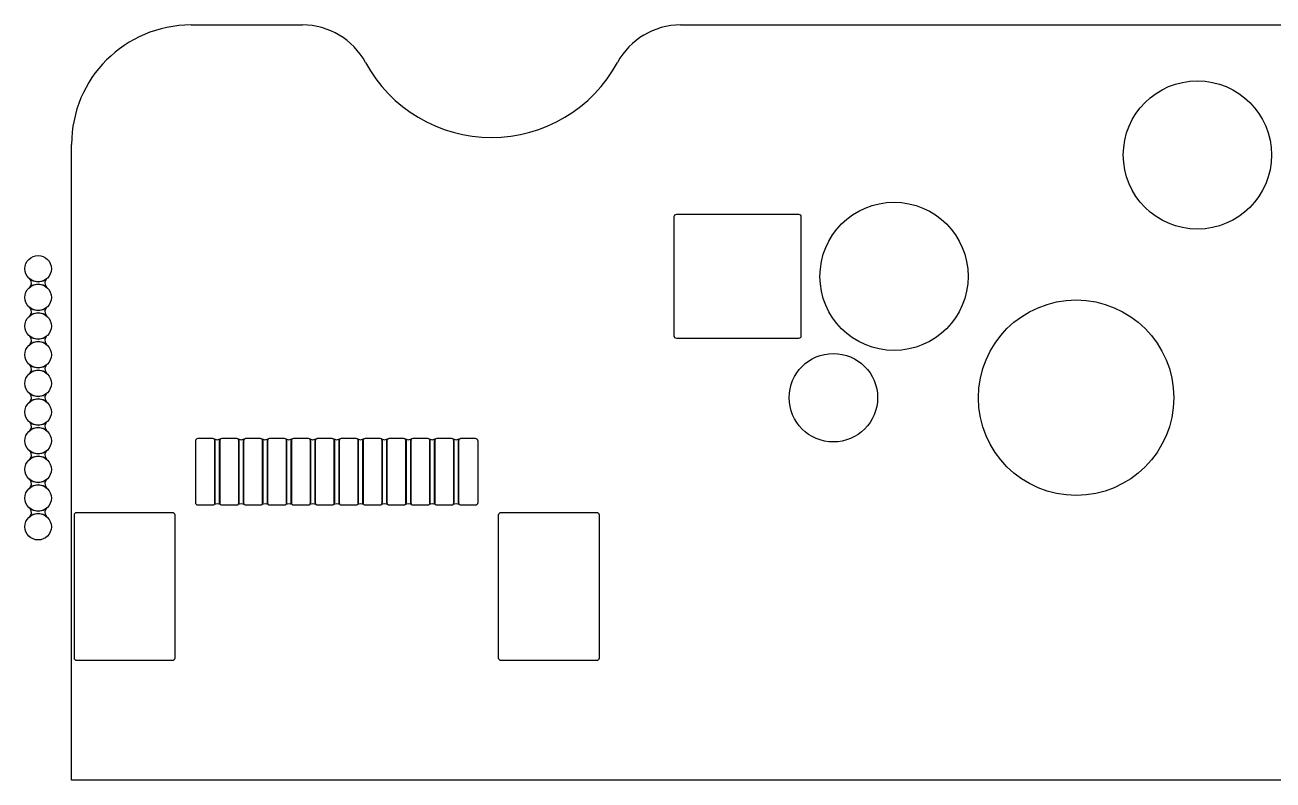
# Model space of a CAD drawing. Extents: x -27 to 356, y -111 to 35.
# Drawn here: x -22 to 4.12, y -8 to 7.8 of the extents above; entities that cross this region are included whole.
import ezdxf

# ---------------------------------------------------------------- set-up
doc = ezdxf.new("R2010")
doc.units = 0
doc.layers.add('BLACK', color=7, linetype='CONTINUOUS')

msp = doc.modelspace()

# ---------------------------------------------------------------- linework, layer by layer
at = {"layer": 'BLACK', "linetype": 'CONTINUOUS'}
for p, q in [((-18.525, 7.8), (-16.191, 7.8)), ((-18.525, 7.8), (-16.191, 7.8)), ((-8.28005, 7.8), (105.471, 7.8)), ((-8.28005, 7.8), (105.471, 7.8)), ((-21.025, -8), (-21.025, 5.3)), ((-21.025, -8), (-21.025, 5.3)), ((-8.411, 3.79), (-8.40712, 3.80952)), ((-8.411, 1.29), (-8.411, 3.79)), ((-8.40712, 3.80952), (-8.39606, 3.82606)), ((-8.39606, 3.82606), (-8.37952, 3.83712)), ((-8.37952, 3.83712), (-8.36, 3.841)), ((-8.36, 3.841), (-5.81, 3.841)), ((-5.81, 3.841), (-5.79048, 3.83712)), ((-5.79048, 3.83712), (-5.77394, 3.82606)), ((-5.77394, 3.82606), (-5.76288, 3.80952)), ((-5.76288, 3.80952), (-5.759, 3.79)), ((-5.759, 3.79), (-5.759, 1.29)), ((-21.9011, 2.4913), (-21.8996, 2.49271)), ((-21.9005, 2.48936), (-21.9011, 2.4913)), ((-21.8983, 2.48713), (-21.9005, 2.48936)), ((-21.8996, 2.49271), (-21.898, 2.49244)), ((-21.87, 2.44303), (-21.8983, 2.48713)), ((-21.8983, 2.31282), (-21.865, 2.37387)), ((-21.898, 2.49244), (-21.8298, 2.44689)), ((-21.8298, 2.35311), (-21.898, 2.30756)), ((-21.865, 2.37387), (-21.87, 2.44303)), ((-21.8298, 2.44689), (-21.725, 2.42604)), ((-21.725, 2.37396), (-21.8298, 2.35311)), ((-21.725, 2.42604), (-21.6202, 2.44689)), ((-21.6202, 2.35311), (-21.725, 2.37396)), ((-21.6202, 2.44689), (-21.552, 2.49244)), ((-21.552, 2.30756), (-21.6202, 2.35311)), ((-21.5517, 2.48718), (-21.585, 2.42613)), ((-21.585, 2.42613), (-21.58, 2.35697)), ((-21.58, 2.35697), (-21.5517, 2.31287)), ((-21.552, 2.49244), (-21.55, 2.49257)), ((-21.5495, 2.48936), (-21.5517, 2.48718)), ((-21.55, 2.49257), (-21.5489, 2.49091)), ((-21.5489, 2.49091), (-21.5495, 2.48936)), ((-21.9011, 2.30909), (-21.9005, 2.31063)), ((-21.9, 2.30743), (-21.9011, 2.30909)), ((-21.9005, 2.31063), (-21.8983, 2.31282)), ((-21.898, 2.30756), (-21.9, 2.30743)), ((-21.5504, 2.30729), (-21.552, 2.30756)), ((-21.5517, 2.31287), (-21.5495, 2.31063)), ((-21.5489, 2.3087), (-21.5504, 2.30729)), ((-21.5495, 2.31063), (-21.5489, 2.3087)), ((-21.9011, 1.8913), (-21.8996, 1.89271)), ((-21.9005, 1.88936), (-21.9011, 1.8913)), ((-21.8983, 1.88713), (-21.9005, 1.88936)), ((-21.8996, 1.89271), (-21.898, 1.89244)), ((-21.87, 1.84303), (-21.8983, 1.88713)), ((-21.898, 1.89244), (-21.8298, 1.84689)), ((-21.865, 1.77387), (-21.87, 1.84303)), ((-21.8298, 1.84689), (-21.725, 1.82604)), ((-21.725, 1.82604), (-21.6202, 1.84689)), ((-21.6202, 1.84689), (-21.552, 1.89244)), ((-21.5517, 1.88718), (-21.585, 1.82613)), ((-21.552, 1.89244), (-21.55, 1.89257)), ((-21.5495, 1.88936), (-21.5517, 1.88718)), ((-21.55, 1.89257), (-21.5489, 1.89091)), ((-21.5489, 1.89091), (-21.5495, 1.88936)), ((-21.9011, 1.70909), (-21.9005, 1.71063)), ((-21.9, 1.70743), (-21.9011, 1.70909)), ((-21.9005, 1.71063), (-21.8983, 1.71282)), ((-21.898, 1.70756), (-21.9, 1.70743)), ((-21.8983, 1.71282), (-21.865, 1.77387)), ((-21.8298, 1.75311), (-21.898, 1.70756)), ((-21.725, 1.77396), (-21.8298, 1.75311)), ((-21.6202, 1.75311), (-21.725, 1.77396)), ((-21.552, 1.70756), (-21.6202, 1.75311)), ((-21.585, 1.82613), (-21.58, 1.75697)), ((-21.58, 1.75697), (-21.5517, 1.71287)), ((-21.5504, 1.70729), (-21.552, 1.70756)), ((-21.5517, 1.71287), (-21.5495, 1.71063)), ((-21.5489, 1.7087), (-21.5504, 1.70729)), ((-21.5495, 1.71063), (-21.5489, 1.7087)), ((-21.9011, 1.2913), (-21.8996, 1.29271)), ((-21.9005, 1.28936), (-21.9011, 1.2913)), ((-21.9011, 1.10909), (-21.9005, 1.11064)), ((-21.9, 1.10743), (-21.9011, 1.10909)), ((-21.8983, 1.28713), (-21.9005, 1.28936)), ((-21.9005, 1.11064), (-21.8983, 1.11282)), ((-21.898, 1.10756), (-21.9, 1.10743)), ((-21.8996, 1.29271), (-21.898, 1.29244)), ((-21.87, 1.24303), (-21.8983, 1.28713)), ((-21.8983, 1.11282), (-21.865, 1.17387)), ((-21.898, 1.29244), (-21.8298, 1.24689)), ((-21.8298, 1.15311), (-21.898, 1.10756)), ((-21.865, 1.17387), (-21.87, 1.24303)), ((-21.8298, 1.24689), (-21.725, 1.22604)), ((-21.725, 1.17396), (-21.8298, 1.15311)), ((-21.725, 1.22604), (-21.6202, 1.24689)), ((-21.6202, 1.15311), (-21.725, 1.17396)), ((-21.6202, 1.24689), (-21.552, 1.29244)), ((-21.552, 1.10756), (-21.6202, 1.15311)), ((-21.5517, 1.28718), (-21.585, 1.22613)), ((-21.585, 1.22613), (-21.58, 1.15697)), ((-21.58, 1.15697), (-21.5517, 1.11287)), ((-21.552, 1.29244), (-21.55, 1.29257)), ((-21.5504, 1.10729), (-21.552, 1.10756)), ((-21.5495, 1.28936), (-21.5517, 1.28718)), ((-21.5517, 1.11287), (-21.5495, 1.11064)), ((-21.5489, 1.1087), (-21.5504, 1.10729)), ((-21.55, 1.29257), (-21.5489, 1.29091)), ((-21.5489, 1.29091), (-21.5495, 1.28936)), ((-21.5495, 1.11064), (-21.5489, 1.1087)), ((-8.40712, 1.27048), (-8.411, 1.29)), ((-8.39606, 1.25394), (-8.40712, 1.27048)), ((-8.37952, 1.24288), (-8.39606, 1.25394)), ((-8.36, 1.239), (-8.37952, 1.24288)), ((-5.81, 1.239), (-8.36, 1.239)), ((-5.79048, 1.24288), (-5.81, 1.239)), ((-5.77394, 1.25394), (-5.79048, 1.24288)), ((-5.76288, 1.27048), (-5.77394, 1.25394)), ((-5.759, 1.29), (-5.76288, 1.27048)), ((-21.9011, 0.6913), (-21.8996, 0.69271)), ((-21.9005, 0.68937), (-21.9011, 0.6913)), ((-21.8983, 0.68713), (-21.9005, 0.68937)), ((-21.8996, 0.69271), (-21.898, 0.69244)), ((-21.87, 0.64303), (-21.8983, 0.68713)), ((-21.8983, 0.51282), (-21.865, 0.57387)), ((-21.898, 0.69244), (-21.8298, 0.64689)), ((-21.8298, 0.55311), (-21.898, 0.50756)), ((-21.865, 0.57387), (-21.87, 0.64303)), ((-21.8298, 0.64689), (-21.725, 0.62604)), ((-21.725, 0.57396), (-21.8298, 0.55311)), ((-21.725, 0.62604), (-21.6202, 0.64689)), ((-21.6202, 0.55311), (-21.725, 0.57396)), ((-21.6202, 0.64689), (-21.552, 0.69244)), ((-21.552, 0.50756), (-21.6202, 0.55311)), ((-21.5517, 0.68718), (-21.585, 0.62613)), ((-21.585, 0.62613), (-21.58, 0.55697)), ((-21.58, 0.55697), (-21.5517, 0.51287)), ((-21.552, 0.69244), (-21.55, 0.69257)), ((-21.5495, 0.68937), (-21.5517, 0.68718)), ((-21.55, 0.69257), (-21.5489, 0.69091)), ((-21.5489, 0.69091), (-21.5495, 0.68937)), ((-21.9011, 0.50909), (-21.9005, 0.51063)), ((-21.9, 0.50743), (-21.9011, 0.50909)), ((-21.9005, 0.51063), (-21.8983, 0.51282)), ((-21.898, 0.50756), (-21.9, 0.50743)), ((-21.5504, 0.50729), (-21.552, 0.50756)), ((-21.5517, 0.51287), (-21.5495, 0.51063)), ((-21.5489, 0.5087), (-21.5504, 0.50729)), ((-21.5495, 0.51063), (-21.5489, 0.5087)), ((-21.9011, 0.0913), (-21.8996, 0.09271)), ((-21.9005, 0.08936), (-21.9011, 0.0913)), ((-21.8983, 0.08713), (-21.9005, 0.08936)), ((-21.8996, 0.09271), (-21.898, 0.09244)), ((-21.87, 0.04303), (-21.8983, 0.08713)), ((-21.898, 0.09244), (-21.8298, 0.04689)), ((-21.865, -0.02613), (-21.87, 0.04303)), ((-21.8298, 0.04689), (-21.725, 0.02604)), ((-21.725, 0.02604), (-21.6202, 0.04689)), ((-21.6202, 0.04689), (-21.552, 0.09244)), ((-21.5517, 0.08718), (-21.585, 0.02613)), ((-21.585, 0.02613), (-21.58, -0.04303)), ((-21.552, 0.09244), (-21.55, 0.09257)), ((-21.5495, 0.08936), (-21.5517, 0.08718)), ((-21.55, 0.09257), (-21.5489, 0.09091)), ((-21.5489, 0.09091), (-21.5495, 0.08936)), ((-21.9011, -0.09091), (-21.9005, -0.08936)), ((-21.9, -0.09257), (-21.9011, -0.09091)), ((-21.9005, -0.08936), (-21.8983, -0.08718)), ((-21.898, -0.09244), (-21.9, -0.09257)), ((-21.8983, -0.08718), (-21.865, -0.02613)), ((-21.8298, -0.04689), (-21.898, -0.09244)), ((-21.725, -0.02604), (-21.8298, -0.04689)), ((-21.6202, -0.04689), (-21.725, -0.02604)), ((-21.552, -0.09244), (-21.6202, -0.04689)), ((-21.58, -0.04303), (-21.5517, -0.08713)), ((-21.5504, -0.09271), (-21.552, -0.09244)), ((-21.5517, -0.08713), (-21.5495, -0.08936)), ((-21.5489, -0.0913), (-21.5504, -0.09271)), ((-21.5495, -0.08936), (-21.5489, -0.0913)), ((-21.9011, -0.5087), (-21.8996, -0.50729)), ((-21.9005, -0.51063), (-21.9011, -0.5087)), ((-21.8983, -0.51287), (-21.9005, -0.51063)), ((-21.8996, -0.50729), (-21.898, -0.50756)), ((-21.87, -0.55697), (-21.8983, -0.51287)), ((-21.898, -0.50756), (-21.8298, -0.55311)), ((-21.6202, -0.55311), (-21.552, -0.50756)), ((-21.5517, -0.51282), (-21.585, -0.57387)), ((-21.552, -0.50756), (-21.55, -0.50743)), ((-21.5495, -0.51063), (-21.5517, -0.51282)), ((-21.55, -0.50743), (-21.5489, -0.50909)), ((-21.5489, -0.50909), (-21.5495, -0.51063)), ((-21.9011, -0.69091), (-21.9005, -0.68937)), ((-21.9, -0.69257), (-21.9011, -0.69091)), ((-21.9005, -0.68937), (-21.8983, -0.68718)), ((-21.898, -0.69244), (-21.9, -0.69257)), ((-21.8983, -0.68718), (-21.865, -0.62613)), ((-21.8298, -0.64689), (-21.898, -0.69244)), ((-21.865, -0.62613), (-21.87, -0.55697)), ((-21.8298, -0.55311), (-21.725, -0.57396)), ((-21.725, -0.62604), (-21.8298, -0.64689)), ((-21.725, -0.57396), (-21.6202, -0.55311)), ((-21.6202, -0.64689), (-21.725, -0.62604)), ((-21.552, -0.69244), (-21.6202, -0.64689)), ((-21.585, -0.57387), (-21.58, -0.64303)), ((-21.58, -0.64303), (-21.5517, -0.68713)), ((-21.5504, -0.69271), (-21.552, -0.69244)), ((-21.5517, -0.68713), (-21.5495, -0.68937)), ((-21.5489, -0.6913), (-21.5504, -0.69271)), ((-21.5495, -0.68937), (-21.5489, -0.6913)), ((-18.426, -0.9), (-18.4221, -0.88048)), ((-18.426, -2.2), (-18.426, -0.9)), ((-18.4221, -0.88048), (-18.4111, -0.86394)), ((-18.4111, -0.86394), (-18.3945, -0.85288)), ((-18.3945, -0.85288), (-18.375, -0.849)), ((-18.375, -0.849), (-18.075, -0.849)), ((-18.075, -0.849), (-18.0555, -0.85288)), ((-18.0555, -0.85288), (-18.0389, -0.86394)), ((-18.0399, -0.86423), (-18.0383, -0.86312)), ((-18.0398, -0.86623), (-18.0399, -0.86423)), ((-18.0298, -0.88126), (-18.0398, -0.86623)), ((-18.0389, -0.86394), (-18.0279, -0.88048)), ((-18.0383, -0.86312), (-18.0376, -0.86321)), ((-18.0376, -0.86321), (-17.9772, -0.8821)), ((-18.026, -0.9002), (-18.0298, -0.88126)), ((-18.0279, -0.88048), (-18.024, -0.9)), ((-18.026, -2.1998), (-18.026, -0.9002)), ((-18.024, -0.9), (-18.024, -2.2)), ((-17.9772, -0.8821), (-17.9123, -0.86304)), ((-17.926, -0.9), (-17.9221, -0.88048)), ((-17.926, -2.2), (-17.926, -0.9)), ((-17.9202, -0.88126), (-17.924, -0.9002)), ((-17.924, -0.9002), (-17.924, -2.1998)), ((-17.9221, -0.88048), (-17.9111, -0.86394)), ((-17.9101, -0.86608), (-17.9202, -0.88126)), ((-17.9123, -0.86304), (-17.9104, -0.86352)), ((-17.9111, -0.86394), (-17.8945, -0.85288)), ((-17.9104, -0.86352), (-17.9098, -0.86544)), ((-17.9098, -0.86544), (-17.9101, -0.86608)), ((-17.8945, -0.85288), (-17.875, -0.849)), ((-17.875, -0.849), (-17.575, -0.849)), ((-17.575, -0.849), (-17.5555, -0.85288)), ((-17.5555, -0.85288), (-17.5389, -0.86394)), ((-17.5399, -0.86423), (-17.5383, -0.86312)), ((-17.5398, -0.86623), (-17.5399, -0.86423)), ((-17.5298, -0.88126), (-17.5398, -0.86623)), ((-17.5389, -0.86394), (-17.5279, -0.88048)), ((-17.5383, -0.86312), (-17.5376, -0.86321)), ((-17.5376, -0.86321), (-17.4772, -0.8821)), ((-17.526, -0.9002), (-17.5298, -0.88126)), ((-17.5279, -0.88048), (-17.524, -0.9)), ((-17.526, -2.1998), (-17.526, -0.9002)), ((-17.524, -0.9), (-17.524, -2.2)), ((-17.4772, -0.8821), (-17.4123, -0.86304)), ((-17.426, -0.9), (-17.4221, -0.88048)), ((-17.426, -2.2), (-17.426, -0.9)), ((-17.4202, -0.88126), (-17.424, -0.9002)), ((-17.424, -0.9002), (-17.424, -2.1998)), ((-17.4221, -0.88048), (-17.4111, -0.86394)), ((-17.4101, -0.86608), (-17.4202, -0.88126)), ((-17.4123, -0.86304), (-17.4104, -0.86352)), ((-17.4111, -0.86394), (-17.3945, -0.85288)), ((-17.4104, -0.86352), (-17.4098, -0.86544)), ((-17.4098, -0.86544), (-17.4101, -0.86608)), ((-17.3945, -0.85288), (-17.375, -0.849)), ((-17.375, -0.849), (-17.075, -0.849)), ((-17.075, -0.849), (-17.0555, -0.85288)), ((-17.0555, -0.85288), (-17.0389, -0.86394)), ((-17.0399, -0.86423), (-17.0383, -0.86312)), ((-17.0398, -0.86623), (-17.0399, -0.86423)), ((-17.0298, -0.88126), (-17.0398, -0.86623)), ((-17.0389, -0.86394), (-17.0279, -0.88048)), ((-17.0383, -0.86312), (-17.0376, -0.86321)), ((-17.0376, -0.86321), (-16.9772, -0.8821)), ((-17.026, -0.9002), (-17.0298, -0.88126)), ((-17.0279, -0.88048), (-17.024, -0.9)), ((-17.026, -2.1998), (-17.026, -0.9002)), ((-17.024, -0.9), (-17.024, -2.2)), ((-16.9772, -0.8821), (-16.9123, -0.86304)), ((-16.926, -0.9), (-16.9221, -0.88048)), ((-16.926, -2.2), (-16.926, -0.9)), ((-16.9202, -0.88126), (-16.924, -0.9002)), ((-16.924, -0.9002), (-16.924, -2.1998)), ((-16.9221, -0.88048), (-16.9111, -0.86394)), ((-16.9101, -0.86608), (-16.9202, -0.88126)), ((-16.9123, -0.86304), (-16.9104, -0.86352)), ((-16.9111, -0.86394), (-16.8945, -0.85288)), ((-16.9104, -0.86352), (-16.9098, -0.86544)), ((-16.9098, -0.86544), (-16.9101, -0.86608)), ((-16.8945, -0.85288), (-16.875, -0.849)), ((-16.875, -0.849), (-16.575, -0.849)), ((-16.575, -0.849), (-16.5555, -0.85288)), ((-16.5555, -0.85288), (-16.5389, -0.86394)), ((-16.5399, -0.86423), (-16.5383, -0.86312)), ((-16.5398, -0.86623), (-16.5399, -0.86423)), ((-16.5298, -0.88126), (-16.5398, -0.86623)), ((-16.5389, -0.86394), (-16.5279, -0.88048)), ((-16.5383, -0.86312), (-16.5376, -0.86321)), ((-16.5376, -0.86321), (-16.4772, -0.8821)), ((-16.526, -0.9002), (-16.5298, -0.88126)), ((-16.5279, -0.88048), (-16.524, -0.9)), ((-16.526, -2.1998), (-16.526, -0.9002)), ((-16.524, -0.9), (-16.524, -2.2)), ((-16.4772, -0.8821), (-16.4123, -0.86304)), ((-16.426, -0.9), (-16.4221, -0.88048)), ((-16.426, -2.2), (-16.426, -0.9)), ((-16.4202, -0.88126), (-16.424, -0.9002)), ((-16.424, -0.9002), (-16.424, -2.1998)), ((-16.4221, -0.88048), (-16.4111, -0.86394)), ((-16.4101, -0.86608), (-16.4202, -0.88126)), ((-16.4123, -0.86304), (-16.4104, -0.86352)), ((-16.4111, -0.86394), (-16.3945, -0.85288)), ((-16.4104, -0.86352), (-16.4098, -0.86544)), ((-16.4098, -0.86544), (-16.4101, -0.86608)), ((-16.3945, -0.85288), (-16.375, -0.849)), ((-16.375, -0.849), (-16.075, -0.849)), ((-16.075, -0.849), (-16.0555, -0.85288)), ((-16.0555, -0.85288), (-16.0389, -0.86394)), ((-16.0399, -0.86423), (-16.0383, -0.86312)), ((-16.0398, -0.86623), (-16.0399, -0.86423)), ((-16.0298, -0.88126), (-16.0398, -0.86623)), ((-16.0389, -0.86394), (-16.0279, -0.88048)), ((-16.0383, -0.86312), (-16.0376, -0.86321)), ((-16.0376, -0.86321), (-15.9772, -0.8821)), ((-16.026, -0.9002), (-16.0298, -0.88126)), ((-16.0279, -0.88048), (-16.024, -0.9)), ((-16.026, -2.1998), (-16.026, -0.9002)), ((-16.024, -0.9), (-16.024, -2.2)), ((-15.9772, -0.8821), (-15.9123, -0.86304)), ((-15.926, -0.9), (-15.9221, -0.88048)), ((-15.926, -2.2), (-15.926, -0.9)), ((-15.9202, -0.88126), (-15.924, -0.9002)), ((-15.924, -0.9002), (-15.924, -2.1998)), ((-15.9221, -0.88048), (-15.9111, -0.86394)), ((-15.9101, -0.86608), (-15.9202, -0.88126)), ((-15.9123, -0.86304), (-15.9104, -0.86352)), ((-15.9111, -0.86394), (-15.8945, -0.85288)), ((-15.9104, -0.86352), (-15.9098, -0.86544)), ((-15.9098, -0.86544), (-15.9101, -0.86608)), ((-15.8945, -0.85288), (-15.875, -0.849)), ((-15.875, -0.849), (-15.575, -0.849)), ((-15.575, -0.849), (-15.5555, -0.85288)), ((-15.5555, -0.85288), (-15.5389, -0.86394)), ((-15.5399, -0.86423), (-15.5383, -0.86312)), ((-15.5398, -0.86623), (-15.5399, -0.86423)), ((-15.5298, -0.88126), (-15.5398, -0.86623)), ((-15.5389, -0.86394), (-15.5279, -0.88048)), ((-15.5383, -0.86312), (-15.5376, -0.86321)), ((-15.5376, -0.86321), (-15.4772, -0.8821)), ((-15.526, -0.9002), (-15.5298, -0.88126)), ((-15.5279, -0.88048), (-15.524, -0.9)), ((-15.526, -2.1998), (-15.526, -0.9002)), ((-15.524, -0.9), (-15.524, -2.2)), ((-15.4772, -0.8821), (-15.4123, -0.86304)), ((-15.426, -0.9), (-15.4221, -0.88048)), ((-15.426, -2.2), (-15.426, -0.9)), ((-15.4202, -0.88126), (-15.424, -0.9002)), ((-15.424, -0.9002), (-15.424, -2.1998)), ((-15.4221, -0.88048), (-15.4111, -0.86394)), ((-15.4101, -0.86608), (-15.4202, -0.88126)), ((-15.4123, -0.86304), (-15.4104, -0.86352)), ((-15.4111, -0.86394), (-15.3945, -0.85288)), ((-15.4104, -0.86352), (-15.4098, -0.86544)), ((-15.4098, -0.86544), (-15.4101, -0.86608)), ((-15.3945, -0.85288), (-15.375, -0.849)), ((-15.375, -0.849), (-15.075, -0.849)), ((-15.075, -0.849), (-15.0555, -0.85288)), ((-15.0555, -0.85288), (-15.0389, -0.86394)), ((-15.0399, -0.86423), (-15.0383, -0.86312)), ((-15.0398, -0.86623), (-15.0399, -0.86423)), ((-15.0298, -0.88126), (-15.0398, -0.86623)), ((-15.0389, -0.86394), (-15.0279, -0.88048)), ((-15.0383, -0.86312), (-15.0376, -0.86321)), ((-15.0376, -0.86321), (-14.9772, -0.8821)), ((-15.026, -0.9002), (-15.0298, -0.88126)), ((-15.0279, -0.88048), (-15.024, -0.9)), ((-15.026, -2.1998), (-15.026, -0.9002)), ((-15.024, -0.9), (-15.024, -2.2)), ((-14.9772, -0.8821), (-14.9123, -0.86304)), ((-14.926, -0.9), (-14.9221, -0.88048)), ((-14.926, -2.2), (-14.926, -0.9)), ((-14.9202, -0.88126), (-14.924, -0.9002)), ((-14.924, -0.9002), (-14.924, -2.1998)), ((-14.9221, -0.88048), (-14.9111, -0.86394)), ((-14.9101, -0.86608), (-14.9202, -0.88126)), ((-14.9123, -0.86304), (-14.9104, -0.86352)), ((-14.9111, -0.86394), (-14.8945, -0.85288)), ((-14.9104, -0.86352), (-14.9098, -0.86544)), ((-14.9098, -0.86544), (-14.9101, -0.86608)), ((-14.8945, -0.85288), (-14.875, -0.849)), ((-14.875, -0.849), (-14.575, -0.849)), ((-14.575, -0.849), (-14.5555, -0.85288)), ((-14.5555, -0.85288), (-14.5389, -0.86394)), ((-14.5399, -0.86423), (-14.5383, -0.86312)), ((-14.5398, -0.86623), (-14.5399, -0.86423)), ((-14.5298, -0.88126), (-14.5398, -0.86623)), ((-14.5389, -0.86394), (-14.5279, -0.88048)), ((-14.5383, -0.86312), (-14.5376, -0.86321)), ((-14.5376, -0.86321), (-14.4772, -0.8821)), ((-14.526, -0.9002), (-14.5298, -0.88126)), ((-14.5279, -0.88048), (-14.524, -0.9)), ((-14.526, -2.1998), (-14.526, -0.9002)), ((-14.524, -0.9), (-14.524, -2.2)), ((-14.4772, -0.8821), (-14.4123, -0.86304)), ((-14.426, -0.9), (-14.4221, -0.88048)), ((-14.426, -2.2), (-14.426, -0.9)), ((-14.4202, -0.88126), (-14.424, -0.9002)), ((-14.424, -0.9002), (-14.424, -2.1998)), ((-14.4221, -0.88048), (-14.4111, -0.86394)), ((-14.4101, -0.86608), (-14.4202, -0.88126)), ((-14.4123, -0.86304), (-14.4104, -0.86352)), ((-14.4111, -0.86394), (-14.3945, -0.85288)), ((-14.4104, -0.86352), (-14.4098, -0.86544)), ((-14.4098, -0.86544), (-14.4101, -0.86608)), ((-14.3945, -0.85288), (-14.375, -0.849)), ((-14.375, -0.849), (-14.075, -0.849)), ((-14.075, -0.849), (-14.0555, -0.85288)), ((-14.0555, -0.85288), (-14.0389, -0.86394)), ((-14.0399, -0.86423), (-14.0383, -0.86312)), ((-14.0398, -0.86623), (-14.0399, -0.86423)), ((-14.0298, -0.88126), (-14.0398, -0.86623)), ((-14.0389, -0.86394), (-14.0279, -0.88048)), ((-14.0383, -0.86312), (-14.0376, -0.86321)), ((-14.0376, -0.86321), (-13.9772, -0.8821)), ((-14.026, -0.9002), (-14.0298, -0.88126)), ((-14.0279, -0.88048), (-14.024, -0.9)), ((-14.026, -2.1998), (-14.026, -0.9002)), ((-14.024, -0.9), (-14.024, -2.2)), ((-13.9772, -0.8821), (-13.9123, -0.86304)), ((-13.926, -0.9), (-13.9221, -0.88048)), ((-13.926, -2.2), (-13.926, -0.9)), ((-13.9202, -0.88126), (-13.924, -0.9002)), ((-13.924, -0.9002), (-13.924, -2.1998)), ((-13.9221, -0.88048), (-13.9111, -0.86394)), ((-13.9101, -0.86608), (-13.9202, -0.88126)), ((-13.9123, -0.86304), (-13.9104, -0.86352)), ((-13.9111, -0.86394), (-13.8945, -0.85288)), ((-13.9104, -0.86352), (-13.9098, -0.86544)), ((-13.9098, -0.86544), (-13.9101, -0.86608)), ((-13.8945, -0.85288), (-13.875, -0.849)), ((-13.875, -0.849), (-13.575, -0.849)), ((-13.575, -0.849), (-13.5555, -0.85288)), ((-13.5555, -0.85288), (-13.5389, -0.86394)), ((-13.5399, -0.86423), (-13.5383, -0.86312)), ((-13.5398, -0.86623), (-13.5399, -0.86423)), ((-13.5298, -0.88126), (-13.5398, -0.86623)), ((-13.5389, -0.86394), (-13.5279, -0.88048)), ((-13.5383, -0.86312), (-13.5376, -0.86321)), ((-13.5376, -0.86321), (-13.4772, -0.8821)), ((-13.526, -0.9002), (-13.5298, -0.88126)), ((-13.5279, -0.88048), (-13.524, -0.9)), ((-13.526, -2.1998), (-13.526, -0.9002)), ((-13.524, -0.9), (-13.524, -2.2)), ((-13.4772, -0.8821), (-13.4123, -0.86304)), ((-13.426, -0.9), (-13.4221, -0.88048)), ((-13.426, -2.2), (-13.426, -0.9)), ((-13.4202, -0.88126), (-13.424, -0.9002)), ((-13.424, -0.9002), (-13.424, -2.1998)), ((-13.4221, -0.88048), (-13.4111, -0.86394)), ((-13.4101, -0.86608), (-13.4202, -0.88126)), ((-13.4123, -0.86304), (-13.4104, -0.86352)), ((-13.4111, -0.86394), (-13.3945, -0.85288)), ((-13.4104, -0.86352), (-13.4098, -0.86544)), ((-13.4098, -0.86544), (-13.4101, -0.86608)), ((-13.3945, -0.85288), (-13.375, -0.849)), ((-13.375, -0.849), (-13.075, -0.849)), ((-13.075, -0.849), (-13.0555, -0.85288)), ((-13.0555, -0.85288), (-13.0389, -0.86394)), ((-13.0399, -0.86423), (-13.0383, -0.86312)), ((-13.0398, -0.86623), (-13.0399, -0.86423)), ((-13.0298, -0.88126), (-13.0398, -0.86623)), ((-13.0389, -0.86394), (-13.0279, -0.88048)), ((-13.0383, -0.86312), (-13.0376, -0.86321)), ((-13.0376, -0.86321), (-12.9772, -0.8821)), ((-13.026, -0.9002), (-13.0298, -0.88126)), ((-13.0279, -0.88048), (-13.024, -0.9)), ((-13.026, -2.1998), (-13.026, -0.9002)), ((-13.024, -0.9), (-13.024, -2.2)), ((-12.9772, -0.8821), (-12.9123, -0.86304)), ((-12.926, -0.9), (-12.9221, -0.88048)), ((-12.926, -2.2), (-12.926, -0.9)), ((-12.9202, -0.88126), (-12.924, -0.9002)), ((-12.924, -0.9002), (-12.924, -2.1998)), ((-12.9221, -0.88048), (-12.9111, -0.86394)), ((-12.9101, -0.86608), (-12.9202, -0.88126)), ((-12.9123, -0.86304), (-12.9104, -0.86352)), ((-12.9111, -0.86394), (-12.8945, -0.85288)), ((-12.9104, -0.86352), (-12.9098, -0.86544)), ((-12.9098, -0.86544), (-12.9101, -0.86608)), ((-12.8945, -0.85288), (-12.875, -0.849)), ((-12.875, -0.849), (-12.575, -0.849)), ((-12.575, -0.849), (-12.5555, -0.85288)), ((-12.5555, -0.85288), (-12.5389, -0.86394)), ((-12.5389, -0.86394), (-12.5279, -0.88048)), ((-12.5279, -0.88048), (-12.524, -0.9)), ((-12.524, -0.9), (-12.524, -2.2)), ((-21.9011, -1.1087), (-21.8996, -1.10729)), ((-21.9005, -1.11064), (-21.9011, -1.1087)), ((-21.9011, -1.29091), (-21.9005, -1.28936)), ((-21.9, -1.29257), (-21.9011, -1.29091)), ((-21.8983, -1.11287), (-21.9005, -1.11064)), ((-21.9005, -1.28936), (-21.8983, -1.28718)), ((-21.898, -1.29244), (-21.9, -1.29257)), ((-21.8996, -1.10729), (-21.898, -1.10756)), ((-21.87, -1.15697), (-21.8983, -1.11287)), ((-21.8983, -1.28718), (-21.865, -1.22613)), ((-21.898, -1.10756), (-21.8298, -1.15311)), ((-21.8298, -1.24689), (-21.898, -1.29244)), ((-21.865, -1.22613), (-21.87, -1.15697)), ((-21.8298, -1.15311), (-21.725, -1.17396)), ((-21.725, -1.22604), (-21.8298, -1.24689)), ((-21.725, -1.17396), (-21.6202, -1.15311)), ((-21.6202, -1.24689), (-21.725, -1.22604)), ((-21.6202, -1.15311), (-21.552, -1.10756)), ((-21.552, -1.29244), (-21.6202, -1.24689)), ((-21.5517, -1.11282), (-21.585, -1.17387)), ((-21.585, -1.17387), (-21.58, -1.24303)), ((-21.58, -1.24303), (-21.5517, -1.28713)), ((-21.552, -1.10756), (-21.55, -1.10743)), ((-21.5504, -1.29271), (-21.552, -1.29244)), ((-21.5495, -1.11064), (-21.5517, -1.11282)), ((-21.5517, -1.28713), (-21.5495, -1.28936)), ((-21.5489, -1.2913), (-21.5504, -1.29271)), ((-21.55, -1.10743), (-21.5489, -1.10909)), ((-21.5489, -1.10909), (-21.5495, -1.11064)), ((-21.5495, -1.28936), (-21.5489, -1.2913)), ((-21.9011, -1.7087), (-21.8996, -1.70729)), ((-21.9005, -1.71063), (-21.9011, -1.7087)), ((-21.8983, -1.71287), (-21.9005, -1.71063)), ((-21.8996, -1.70729), (-21.898, -1.70756)), ((-21.87, -1.75697), (-21.8983, -1.71287)), ((-21.8983, -1.88718), (-21.865, -1.82613)), ((-21.898, -1.70756), (-21.8298, -1.75311)), ((-21.865, -1.82613), (-21.87, -1.75697)), ((-21.8298, -1.75311), (-21.725, -1.77396)), ((-21.725, -1.82604), (-21.8298, -1.84689)), ((-21.725, -1.77396), (-21.6202, -1.75311)), ((-21.6202, -1.84689), (-21.725, -1.82604)), ((-21.6202, -1.75311), (-21.552, -1.70756)), ((-21.5517, -1.71282), (-21.585, -1.77387)), ((-21.585, -1.77387), (-21.58, -1.84303)), ((-21.552, -1.70756), (-21.55, -1.70743)), ((-21.5495, -1.71063), (-21.5517, -1.71282)), ((-21.55, -1.70743), (-21.5489, -1.70909)), ((-21.5489, -1.70909), (-21.5495, -1.71063)), ((-21.9011, -1.89091), (-21.9005, -1.88936)), ((-21.9, -1.89257), (-21.9011, -1.89091)), ((-21.9005, -1.88936), (-21.8983, -1.88718)), ((-21.898, -1.89244), (-21.9, -1.89257)), ((-21.8298, -1.84689), (-21.898, -1.89244)), ((-21.552, -1.89244), (-21.6202, -1.84689)), ((-21.58, -1.84303), (-21.5517, -1.88713)), ((-21.5504, -1.89271), (-21.552, -1.89244)), ((-21.5517, -1.88713), (-21.5495, -1.88936)), ((-21.5489, -1.8913), (-21.5504, -1.89271)), ((-21.5495, -1.88936), (-21.5489, -1.8913)), ((-21.9011, -2.3087), (-21.8996, -2.30729)), ((-21.9005, -2.31063), (-21.9011, -2.3087)), ((-21.8983, -2.31287), (-21.9005, -2.31063)), ((-21.8996, -2.30729), (-21.898, -2.30756)), ((-21.87, -2.35697), (-21.8983, -2.31287)), ((-21.898, -2.30756), (-21.8298, -2.35311)), ((-21.6202, -2.35311), (-21.552, -2.30756)), ((-21.5517, -2.31282), (-21.585, -2.37387)), ((-21.552, -2.30756), (-21.55, -2.30743)), ((-21.5495, -2.31063), (-21.5517, -2.31282)), ((-21.55, -2.30743), (-21.5489, -2.30909)), ((-21.5489, -2.30909), (-21.5495, -2.31063)), ((-18.4221, -2.21952), (-18.426, -2.2)), ((-18.4111, -2.23606), (-18.4221, -2.21952)), ((-18.3945, -2.24712), (-18.4111, -2.23606)), ((-18.375, -2.251), (-18.3945, -2.24712)), ((-18.075, -2.251), (-18.375, -2.251)), ((-18.0555, -2.24712), (-18.075, -2.251)), ((-18.0389, -2.23606), (-18.0555, -2.24712)), ((-18.0402, -2.23456), (-18.0399, -2.23392)), ((-18.0396, -2.23648), (-18.0402, -2.23456)), ((-18.0399, -2.23392), (-18.0298, -2.21874)), ((-18.0377, -2.23696), (-18.0396, -2.23648)), ((-18.0279, -2.21952), (-18.0389, -2.23606)), ((-17.9728, -2.2179), (-18.0377, -2.23696)), ((-18.0298, -2.21874), (-18.026, -2.1998)), ((-18.024, -2.2), (-18.0279, -2.21952)), ((-17.9124, -2.23679), (-17.9728, -2.2179)), ((-17.9221, -2.21952), (-17.926, -2.2)), ((-17.924, -2.1998), (-17.9202, -2.21874)), ((-17.9111, -2.23606), (-17.9221, -2.21952)), ((-17.9202, -2.21874), (-17.9102, -2.23377)), ((-17.9117, -2.23688), (-17.9124, -2.23679)), ((-17.9101, -2.23577), (-17.9117, -2.23688)), ((-17.8945, -2.24712), (-17.9111, -2.23606)), ((-17.9102, -2.23377), (-17.9101, -2.23577)), ((-17.875, -2.251), (-17.8945, -2.24712)), ((-17.575, -2.251), (-17.875, -2.251)), ((-17.5555, -2.24712), (-17.575, -2.251)), ((-17.5389, -2.23606), (-17.5555, -2.24712)), ((-17.5402, -2.23456), (-17.5399, -2.23392)), ((-17.5396, -2.23648), (-17.5402, -2.23456)), ((-17.5399, -2.23392), (-17.5298, -2.21874)), ((-17.5377, -2.23696), (-17.5396, -2.23648)), ((-17.5279, -2.21952), (-17.5389, -2.23606)), ((-17.4728, -2.2179), (-17.5377, -2.23696)), ((-17.5298, -2.21874), (-17.526, -2.1998)), ((-17.524, -2.2), (-17.5279, -2.21952)), ((-17.4124, -2.23679), (-17.4728, -2.2179)), ((-17.4221, -2.21952), (-17.426, -2.2)), ((-17.424, -2.1998), (-17.4202, -2.21874)), ((-17.4111, -2.23606), (-17.4221, -2.21952)), ((-17.4202, -2.21874), (-17.4102, -2.23377)), ((-17.4117, -2.23688), (-17.4124, -2.23679)), ((-17.4101, -2.23577), (-17.4117, -2.23688)), ((-17.3945, -2.24712), (-17.4111, -2.23606)), ((-17.4102, -2.23377), (-17.4101, -2.23577)), ((-17.375, -2.251), (-17.3945, -2.24712)), ((-17.075, -2.251), (-17.375, -2.251)), ((-17.0555, -2.24712), (-17.075, -2.251)), ((-17.0389, -2.23606), (-17.0555, -2.24712)), ((-17.0402, -2.23456), (-17.0399, -2.23392)), ((-17.0396, -2.23648), (-17.0402, -2.23456)), ((-17.0399, -2.23392), (-17.0298, -2.21874)), ((-17.0377, -2.23696), (-17.0396, -2.23648)), ((-17.0279, -2.21952), (-17.0389, -2.23606)), ((-16.9728, -2.2179), (-17.0377, -2.23696)), ((-17.0298, -2.21874), (-17.026, -2.1998)), ((-17.024, -2.2), (-17.0279, -2.21952)), ((-16.9124, -2.23679), (-16.9728, -2.2179)), ((-16.9221, -2.21952), (-16.926, -2.2)), ((-16.924, -2.1998), (-16.9202, -2.21874)), ((-16.9111, -2.23606), (-16.9221, -2.21952)), ((-16.9202, -2.21874), (-16.9102, -2.23377)), ((-16.9117, -2.23688), (-16.9124, -2.23679)), ((-16.9101, -2.23577), (-16.9117, -2.23688)), ((-16.8945, -2.24712), (-16.9111, -2.23606)), ((-16.9102, -2.23377), (-16.9101, -2.23577)), ((-16.875, -2.251), (-16.8945, -2.24712)), ((-16.575, -2.251), (-16.875, -2.251)), ((-16.5555, -2.24712), (-16.575, -2.251)), ((-16.5389, -2.23606), (-16.5555, -2.24712)), ((-16.5402, -2.23456), (-16.5399, -2.23392)), ((-16.5396, -2.23648), (-16.5402, -2.23456)), ((-16.5399, -2.23392), (-16.5298, -2.21874)), ((-16.5377, -2.23696), (-16.5396, -2.23648)), ((-16.5279, -2.21952), (-16.5389, -2.23606)), ((-16.4728, -2.2179), (-16.5377, -2.23696)), ((-16.5298, -2.21874), (-16.526, -2.1998)), ((-16.524, -2.2), (-16.5279, -2.21952)), ((-16.4124, -2.23679), (-16.4728, -2.2179)), ((-16.4221, -2.21952), (-16.426, -2.2)), ((-16.424, -2.1998), (-16.4202, -2.21874)), ((-16.4111, -2.23606), (-16.4221, -2.21952)), ((-16.4202, -2.21874), (-16.4102, -2.23377)), ((-16.4117, -2.23688), (-16.4124, -2.23679)), ((-16.4101, -2.23577), (-16.4117, -2.23688)), ((-16.3945, -2.24712), (-16.4111, -2.23606)), ((-16.4102, -2.23377), (-16.4101, -2.23577)), ((-16.375, -2.251), (-16.3945, -2.24712)), ((-16.075, -2.251), (-16.375, -2.251)), ((-16.0555, -2.24712), (-16.075, -2.251)), ((-16.0389, -2.23606), (-16.0555, -2.24712)), ((-16.0402, -2.23456), (-16.0399, -2.23392)), ((-16.0396, -2.23648), (-16.0402, -2.23456)), ((-16.0399, -2.23392), (-16.0298, -2.21874)), ((-16.0377, -2.23696), (-16.0396, -2.23648)), ((-16.0279, -2.21952), (-16.0389, -2.23606)), ((-15.9728, -2.2179), (-16.0377, -2.23696)), ((-16.0298, -2.21874), (-16.026, -2.1998)), ((-16.024, -2.2), (-16.0279, -2.21952)), ((-15.9124, -2.23679), (-15.9728, -2.2179)), ((-15.9221, -2.21952), (-15.926, -2.2)), ((-15.924, -2.1998), (-15.9202, -2.21874)), ((-15.9111, -2.23606), (-15.9221, -2.21952)), ((-15.9202, -2.21874), (-15.9102, -2.23377)), ((-15.9117, -2.23688), (-15.9124, -2.23679)), ((-15.9101, -2.23577), (-15.9117, -2.23688)), ((-15.8945, -2.24712), (-15.9111, -2.23606)), ((-15.9102, -2.23377), (-15.9101, -2.23577)), ((-15.875, -2.251), (-15.8945, -2.24712)), ((-15.575, -2.251), (-15.875, -2.251)), ((-15.5555, -2.24712), (-15.575, -2.251)), ((-15.5389, -2.23606), (-15.5555, -2.24712)), ((-15.5402, -2.23456), (-15.5399, -2.23392)), ((-15.5396, -2.23648), (-15.5402, -2.23456)), ((-15.5399, -2.23392), (-15.5298, -2.21874)), ((-15.5377, -2.23696), (-15.5396, -2.23648)), ((-15.5279, -2.21952), (-15.5389, -2.23606)), ((-15.4728, -2.2179), (-15.5377, -2.23696)), ((-15.5298, -2.21874), (-15.526, -2.1998)), ((-15.524, -2.2), (-15.5279, -2.21952)), ((-15.4124, -2.23679), (-15.4728, -2.2179)), ((-15.4221, -2.21952), (-15.426, -2.2)), ((-15.424, -2.1998), (-15.4202, -2.21874)), ((-15.4111, -2.23606), (-15.4221, -2.21952)), ((-15.4202, -2.21874), (-15.4102, -2.23377)), ((-15.4117, -2.23688), (-15.4124, -2.23679)), ((-15.4101, -2.23577), (-15.4117, -2.23688)), ((-15.3945, -2.24712), (-15.4111, -2.23606)), ((-15.4102, -2.23377), (-15.4101, -2.23577)), ((-15.375, -2.251), (-15.3945, -2.24712)), ((-15.075, -2.251), (-15.375, -2.251)), ((-15.0555, -2.24712), (-15.075, -2.251)), ((-15.0389, -2.23606), (-15.0555, -2.24712)), ((-15.0402, -2.23456), (-15.0399, -2.23392)), ((-15.0396, -2.23648), (-15.0402, -2.23456)), ((-15.0399, -2.23392), (-15.0298, -2.21874)), ((-15.0377, -2.23696), (-15.0396, -2.23648)), ((-15.0279, -2.21952), (-15.0389, -2.23606)), ((-14.9728, -2.2179), (-15.0377, -2.23696)), ((-15.0298, -2.21874), (-15.026, -2.1998)), ((-15.024, -2.2), (-15.0279, -2.21952)), ((-14.9124, -2.23679), (-14.9728, -2.2179)), ((-14.9221, -2.21952), (-14.926, -2.2)), ((-14.924, -2.1998), (-14.9202, -2.21874)), ((-14.9111, -2.23606), (-14.9221, -2.21952)), ((-14.9202, -2.21874), (-14.9102, -2.23377)), ((-14.9117, -2.23688), (-14.9124, -2.23679)), ((-14.9101, -2.23577), (-14.9117, -2.23688)), ((-14.8945, -2.24712), (-14.9111, -2.23606)), ((-14.9102, -2.23377), (-14.9101, -2.23577)), ((-14.875, -2.251), (-14.8945, -2.24712)), ((-14.575, -2.251), (-14.875, -2.251)), ((-14.5555, -2.24712), (-14.575, -2.251)), ((-14.5389, -2.23606), (-14.5555, -2.24712)), ((-14.5402, -2.23456), (-14.5399, -2.23392)), ((-14.5396, -2.23648), (-14.5402, -2.23456)), ((-14.5399, -2.23392), (-14.5298, -2.21874)), ((-14.5377, -2.23696), (-14.5396, -2.23648)), ((-14.5279, -2.21952), (-14.5389, -2.23606)), ((-14.4728, -2.2179), (-14.5377, -2.23696)), ((-14.5298, -2.21874), (-14.526, -2.1998)), ((-14.524, -2.2), (-14.5279, -2.21952)), ((-14.4124, -2.23679), (-14.4728, -2.2179)), ((-14.4221, -2.21952), (-14.426, -2.2)), ((-14.424, -2.1998), (-14.4202, -2.21874)), ((-14.4111, -2.23606), (-14.4221, -2.21952)), ((-14.4202, -2.21874), (-14.4102, -2.23377)), ((-14.4117, -2.23688), (-14.4124, -2.23679)), ((-14.4101, -2.23577), (-14.4117, -2.23688)), ((-14.3945, -2.24712), (-14.4111, -2.23606)), ((-14.4102, -2.23377), (-14.4101, -2.23577)), ((-14.375, -2.251), (-14.3945, -2.24712)), ((-14.075, -2.251), (-14.375, -2.251)), ((-14.0555, -2.24712), (-14.075, -2.251)), ((-14.0389, -2.23606), (-14.0555, -2.24712)), ((-14.0402, -2.23456), (-14.0399, -2.23392)), ((-14.0396, -2.23648), (-14.0402, -2.23456)), ((-14.0399, -2.23392), (-14.0298, -2.21874)), ((-14.0377, -2.23696), (-14.0396, -2.23648)), ((-14.0279, -2.21952), (-14.0389, -2.23606)), ((-13.9728, -2.2179), (-14.0377, -2.23696)), ((-14.0298, -2.21874), (-14.026, -2.1998)), ((-14.024, -2.2), (-14.0279, -2.21952)), ((-13.9124, -2.23679), (-13.9728, -2.2179)), ((-13.9221, -2.21952), (-13.926, -2.2)), ((-13.924, -2.1998), (-13.9202, -2.21874)), ((-13.9111, -2.23606), (-13.9221, -2.21952)), ((-13.9202, -2.21874), (-13.9102, -2.23377)), ((-13.9117, -2.23688), (-13.9124, -2.23679)), ((-13.9101, -2.23577), (-13.9117, -2.23688)), ((-13.8945, -2.24712), (-13.9111, -2.23606)), ((-13.9102, -2.23377), (-13.9101, -2.23577)), ((-13.875, -2.251), (-13.8945, -2.24712)), ((-13.575, -2.251), (-13.875, -2.251)), ((-13.5555, -2.24712), (-13.575, -2.251)), ((-13.5389, -2.23606), (-13.5555, -2.24712)), ((-13.5402, -2.23456), (-13.5399, -2.23392)), ((-13.5396, -2.23648), (-13.5402, -2.23456)), ((-13.5399, -2.23392), (-13.5298, -2.21874)), ((-13.5377, -2.23696), (-13.5396, -2.23648)), ((-13.5279, -2.21952), (-13.5389, -2.23606)), ((-13.4728, -2.2179), (-13.5377, -2.23696)), ((-13.5298, -2.21874), (-13.526, -2.1998)), ((-13.524, -2.2), (-13.5279, -2.21952)), ((-13.4124, -2.23679), (-13.4728, -2.2179)), ((-13.4221, -2.21952), (-13.426, -2.2)), ((-13.424, -2.1998), (-13.4202, -2.21874)), ((-13.4111, -2.23606), (-13.4221, -2.21952)), ((-13.4202, -2.21874), (-13.4102, -2.23377)), ((-13.4117, -2.23688), (-13.4124, -2.23679)), ((-13.4101, -2.23577), (-13.4117, -2.23688)), ((-13.3945, -2.24712), (-13.4111, -2.23606)), ((-13.4102, -2.23377), (-13.4101, -2.23577)), ((-13.375, -2.251), (-13.3945, -2.24712)), ((-13.075, -2.251), (-13.375, -2.251)), ((-13.0555, -2.24712), (-13.075, -2.251)), ((-13.0389, -2.23606), (-13.0555, -2.24712)), ((-13.0402, -2.23456), (-13.0399, -2.23392)), ((-13.0396, -2.23648), (-13.0402, -2.23456)), ((-13.0399, -2.23392), (-13.0298, -2.21874)), ((-13.0377, -2.23696), (-13.0396, -2.23648)), ((-13.0279, -2.21952), (-13.0389, -2.23606)), ((-12.9728, -2.2179), (-13.0377, -2.23696)), ((-13.0298, -2.21874), (-13.026, -2.1998)), ((-13.024, -2.2), (-13.0279, -2.21952)), ((-12.9124, -2.23679), (-12.9728, -2.2179)), ((-12.9221, -2.21952), (-12.926, -2.2)), ((-12.924, -2.1998), (-12.9202, -2.21874)), ((-12.9111, -2.23606), (-12.9221, -2.21952)), ((-12.9202, -2.21874), (-12.9102, -2.23377)), ((-12.9117, -2.23688), (-12.9124, -2.23679)), ((-12.9101, -2.23577), (-12.9117, -2.23688)), ((-12.8945, -2.24712), (-12.9111, -2.23606)), ((-12.9102, -2.23377), (-12.9101, -2.23577)), ((-12.875, -2.251), (-12.8945, -2.24712)), ((-12.575, -2.251), (-12.875, -2.251)), ((-12.5555, -2.24712), (-12.575, -2.251)), ((-12.5389, -2.23606), (-12.5555, -2.24712)), ((-12.5279, -2.21952), (-12.5389, -2.23606)), ((-12.524, -2.2), (-12.5279, -2.21952)), ((-21.9011, -2.49091), (-21.9005, -2.48936)), ((-21.9, -2.49257), (-21.9011, -2.49091)), ((-21.9005, -2.48936), (-21.8983, -2.48718)), ((-21.898, -2.49244), (-21.9, -2.49257)), ((-21.8983, -2.48718), (-21.865, -2.42613)), ((-21.8298, -2.44689), (-21.898, -2.49244)), ((-21.865, -2.42613), (-21.87, -2.35697)), ((-21.8298, -2.35311), (-21.725, -2.37396)), ((-21.725, -2.42604), (-21.8298, -2.44689)), ((-21.725, -2.37396), (-21.6202, -2.35311)), ((-21.6202, -2.44689), (-21.725, -2.42604)), ((-21.552, -2.49244), (-21.6202, -2.44689)), ((-21.585, -2.37387), (-21.58, -2.44303)), ((-21.58, -2.44303), (-21.5517, -2.48713)), ((-21.5504, -2.49271), (-21.552, -2.49244)), ((-21.5517, -2.48713), (-21.5495, -2.48936)), ((-21.5489, -2.4913), (-21.5504, -2.49271)), ((-21.5495, -2.48936), (-21.5489, -2.4913)), ((-20.966, -2.45), (-20.9621, -2.43048)), ((-20.966, -5.45), (-20.966, -2.45)), ((-20.9621, -2.43048), (-20.9511, -2.41394)), ((-20.9511, -2.41394), (-20.9345, -2.40288)), ((-20.9345, -2.40288), (-20.915, -2.399)), ((-20.915, -2.399), (-18.915, -2.399)), ((-18.915, -2.399), (-18.8955, -2.40288)), ((-18.8955, -2.40288), (-18.8789, -2.41394)), ((-18.8789, -2.41394), (-18.8679, -2.43048)), ((-18.8679, -2.43048), (-18.864, -2.45)), ((-18.864, -2.45), (-18.864, -5.45)), ((-12.086, -2.45), (-12.0821, -2.43048)), ((-12.086, -5.45), (-12.086, -2.45)), ((-12.0821, -2.43048), (-12.0711, -2.41394)), ((-12.0711, -2.41394), (-12.0545, -2.40288)), ((-12.0545, -2.40288), (-12.035, -2.399)), ((-12.035, -2.399), (-10.035, -2.399)), ((-10.035, -2.399), (-10.0155, -2.40288)), ((-10.0155, -2.40288), (-9.99894, -2.41394)), ((-9.99894, -2.41394), (-9.98788, -2.43048)), ((-9.98788, -2.43048), (-9.984, -2.45)), ((-9.984, -2.45), (-9.984, -5.45)), ((-20.9621, -5.46952), (-20.966, -5.45)), ((-20.9511, -5.48606), (-20.9621, -5.46952)), ((-18.8679, -5.46952), (-18.8789, -5.48606)), ((-18.864, -5.45), (-18.8679, -5.46952)), ((-12.0821, -5.46952), (-12.086, -5.45)), ((-12.0711, -5.48606), (-12.0821, -5.46952)), ((-9.98788, -5.46952), (-9.99894, -5.48606)), ((-9.984, -5.45), (-9.98788, -5.46952)), ((-20.9345, -5.49712), (-20.9511, -5.48606)), ((-20.915, -5.501), (-20.9345, -5.49712)), ((-18.915, -5.501), (-20.915, -5.501)), ((-18.8955, -5.49712), (-18.915, -5.501)), ((-18.8789, -5.48606), (-18.8955, -5.49712)), ((-12.0545, -5.49712), (-12.0711, -5.48606)), ((-12.035, -5.501), (-12.0545, -5.49712)), ((-10.035, -5.501), (-12.035, -5.501)), ((-10.0155, -5.49712), (-10.035, -5.501)), ((-9.99894, -5.48606), (-10.0155, -5.49712)), ((349.875, -8), (-21.025, -8)), ((349.875, -8), (-21.025, -8))]:
    msp.add_line(p, q, dxfattribs=at)
at = {"layer": 'BLACK'}
for centre, radius in [((2.54, 5.08), 1.551), ((-3.81, 2.54), 1.551), ((-21.725, 2.7), 0.276), ((-21.725, 2.1), 0.276), ((0, 0), 2.0449), ((-21.725, 1.5), 0.276), ((-21.725, 0.9), 0.276), ((-5.08, 0), 0.926), ((-21.725, 0.3), 0.276), ((-21.725, -0.3), 0.276), ((-21.725, -0.9), 0.276), ((-21.725, -1.5), 0.276), ((-21.725, -2.1), 0.276), ((-21.725, -2.7), 0.276)]:
    msp.add_circle(centre, radius, dxfattribs=at)
for centre, radius, start, end in [((-18.525, 5.3), 2.5, 90, 180), ((-18.525, 5.3), 2.5, 90, 180), ((-16.191, 6.3), 1.5, 28.4793, 90), ((-16.191, 6.3), 1.5, 28.4793, 90), ((-8.28005, 6.3), 1.5, 90, 151.521), ((-8.28005, 6.3), 1.5, 90, 151.521), ((-12.2355, 8.44579), 3, -151.521, -28.4794), ((-12.2355, 8.44579), 3, -151.521, -28.4794)]:
    msp.add_arc(centre, radius, start, end, dxfattribs=at)

doc.saveas('drawing.dxf')
